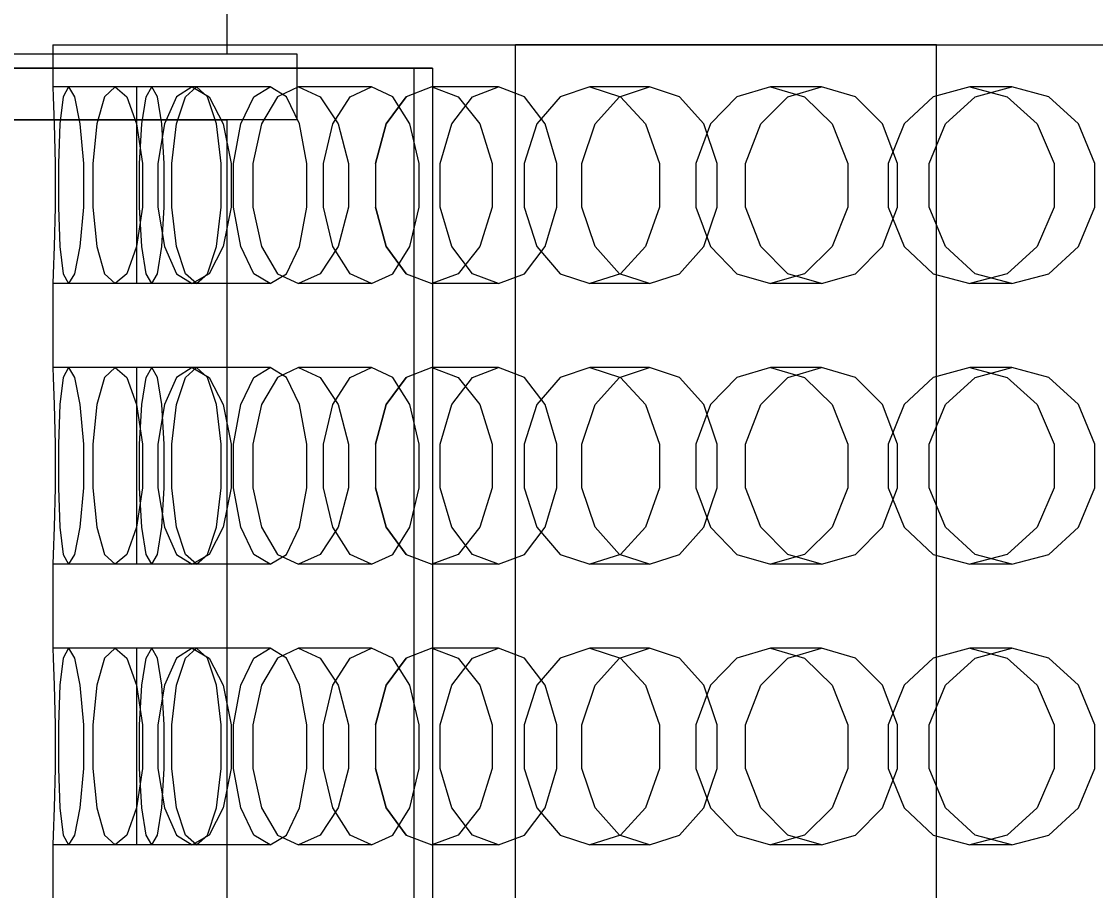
# Model space of a CAD drawing. Header units: millimetres. Extents: x -191664 to 191490, y -197311 to 10263.
# Drawn here: x 376.1 to 605.7, y -110210.8 to -110025 of the extents above; entities that cross this region are included whole.
import ezdxf

# ---------------------------------------------------------------- set-up
doc = ezdxf.new("R2010")
doc.units = ezdxf.units.MM
doc.layers.add('DET_briquetadora_superior', color=7, linetype='Continuous', lineweight=0)
doc.layers.add('R15_COTAS_TRANSPORTE_P', color=1, linetype='Continuous', lineweight=0)
doc.dimstyles.new('PLANTA_20', dxfattribs={"dimtxt": 50, "dimasz": 30, "dimexe": 30, "dimexo": 16, "dimgap": 20, "dimtad": 1, "dimtih": 1, "dimtoh": 1, "dimdec": 1, "dimzin": 0, "dimdsep": 46, "dimcen": 0.09, "dimadec": 0, "dimazin": 0, "dimtfac": 1, "dimtdec": 4, "dimtofl": 0, "dimtmove": 0, "dimatfit": 3, "dimfxl": 1, "dimtolj": 1, "dimtzin": 0, "dimarcsym": 0})

# ---------------------------------------------------------------- blocks, each defined once
blk = doc.blocks.new('*D131')
at = {"layer": 'Defpoints', "color": 0, "transparency": 16777216}
for p in [(1100, -183968.15), (1139.8, -184162.66), (1104.62, -184212), (1304.62, -184212), (1304.62, -184212)]:
    blk.add_point(p, dxfattribs=at)
at = {"layer": 'R15_COTAS_TRANSPORTE_P', "color": 0, "lineweight": -2, "transparency": 16777216}
blk.add_arc((1304.62, -184212), 172.05, 140.0034, 169.9966, dxfattribs=at)
at = {"layer": 'R15_COTAS_TRANSPORTE_P', "color": 0, "transparency": 16777216}
for points in [[(1169.28, -184097.88), (1176.35, -184104.95), (1194.03, -184080.2)], [(1140.17, -184182.55), (1130.2, -184181.68), (1132.57, -184212)]]:
    blk.add_solid(points, dxfattribs=at)
blk = doc.blocks.new('*D132')
at = {"layer": 'Defpoints', "color": 0, "transparency": 16777216}
for p in [(-500, -194490), (-500, -194490), (500, -194490), (203.29, -194656.68), (439.69, -194832.02)]:
    blk.add_point(p, dxfattribs=at)
at = {"layer": 'R15_COTAS_TRANSPORTE_P', "color": 0, "lineweight": -2, "transparency": 16777216}
blk.add_arc((-500, -194490), 722.77, 342.37834, 357.62166, dxfattribs=at)
at = {"layer": 'R15_COTAS_TRANSPORTE_P', "color": 0, "transparency": 16777216}
for points in [[(217.15, -194519.89), (227.15, -194520.1), (222.77, -194490)], [(193.59, -194710.42), (184.12, -194707.19), (179.18, -194737.2)]]:
    blk.add_solid(points, dxfattribs=at)
blk = doc.blocks.new('*D133')
at = {"layer": 'Defpoints', "color": 0, "transparency": 16777216}
for p in [(439.69, -194147.98), (217.89, -194406.09), (-500, -194490), (-500, -194490), (500, -194490)]:
    blk.add_point(p, dxfattribs=at)
at = {"layer": 'R15_COTAS_TRANSPORTE_P', "color": 0, "lineweight": -2, "transparency": 16777216}
blk.add_arc((-500, -194490), 722.77, 2.37834, 17.62166, dxfattribs=at)
at = {"layer": 'R15_COTAS_TRANSPORTE_P', "color": 0, "transparency": 16777216}
for points in [[(184.12, -194272.81), (193.59, -194269.58), (179.18, -194242.8)], [(227.15, -194459.9), (217.15, -194460.11), (222.77, -194490)]]:
    blk.add_solid(points, dxfattribs=at)

msp = doc.modelspace()

# ---------------------------------------------------------------- linework, layer by layer
at = {"layer": 'DET_briquetadora_superior', "color": 9, "true_color": 0xb9c3c2}
for p, q in [((420, -110020), (420, -110032)), ((382.75, -110030), (383.25, -110030)), ((382.75, -110030), (382.75, -110039)), ((383.25, -110030), (384.76, -110030)), ((384.76, -110030), (387.27, -110030)), ((387.27, -110030), (390.78, -110030)), ((390.78, -110030), (395.27, -110030)), ((395.27, -110030), (400.74, -110030)), ((400.74, -110030), (407.17, -110030)), ((407.17, -110030), (414.54, -110030)), ((414.54, -110030), (422.84, -110030)), ((422.84, -110030), (432.04, -110030)), ((432.04, -110030), (442.12, -110030)), ((442.12, -110030), (453.06, -110030)), ((453.06, -110030), (464.82, -110030)), ((464.82, -110030), (477.38, -110030)), ((477.38, -110030), (490.7, -110030)), ((481.75, -110390), (481.75, -110030)), ((485.18, -110030), (481.75, -110030)), ((494.93, -110030), (485.18, -110030)), ((490.7, -110030), (504.75, -110030)), ((509.53, -110030), (494.93, -110030)), ((504.75, -110030), (519.5, -110030)), ((526.75, -110030), (509.53, -110030)), ((519.5, -110030), (534.9, -110030)), ((543.97, -110030), (526.75, -110030)), ((534.9, -110030), (550.92, -110030)), ((558.57, -110030), (543.97, -110030)), ((550.92, -110030), (567.51, -110030)), ((568.32, -110030), (558.57, -110030)), ((567.51, -110030), (584.64, -110030)), ((571.75, -110030), (568.32, -110030)), ((571.75, -110390), (571.75, -110030)), ((584.64, -110030), (602.26, -110030)), ((602.26, -110030), (620.31, -110030)), ((435, -110032), (355, -110032)), ((379.41, -110032), (372.48, -110032)), ((389.44, -110032), (379.41, -110032)), ((400.56, -110032), (389.44, -110032)), ((410.59, -110032), (400.56, -110032)), ((417.52, -110032), (410.59, -110032)), ((420, -110032), (417.52, -110032)), ((435, -110046), (435, -110032)), ((370, -110035), (460, -110035)), ((464, -110035), (374, -110035)), ((460, -110035), (460, -110425)), ((460, -110035), (464, -110035)), ((464, -110035), (464, -110425)), ((400.75, -110039), (382.75, -110039)), ((382.75, -110039), (382.86, -110041.08)), ((386.11, -110039), (385.02, -110041.08)), ((403.95, -110039), (386.11, -110039)), ((386.11, -110039), (387.4, -110041.08)), ((396.12, -110039), (393.86, -110041.08)), ((413.5, -110039), (396.12, -110039)), ((396.12, -110039), (398.58, -110041.08)), ((400.75, -110041.08), (400.75, -110039)), ((402.76, -110041.08), (403.95, -110039)), ((405.14, -110041.08), (403.95, -110039)), ((412.61, -110039), (409.22, -110041.08)), ((411.14, -110041.08), (413.5, -110039)), ((429.24, -110039), (412.61, -110039)), ((412.61, -110039), (416.19, -110041.08)), ((415.86, -110041.08), (413.5, -110039)), ((425.75, -110041.08), (429.24, -110039)), ((432.72, -110041.08), (429.24, -110039)), ((435.3, -110039), (430.84, -110041.08)), ((450.89, -110039), (435.3, -110039)), ((435.3, -110039), (439.95, -110041.08)), ((446.33, -110041.08), (450.89, -110039)), ((455.45, -110041.08), (450.89, -110039)), ((463.81, -110039), (458.34, -110041.08)), ((478.09, -110039), (463.81, -110039)), ((463.81, -110039), (469.44, -110041.08)), ((472.54, -110041.08), (478.09, -110039)), ((483.63, -110041.08), (478.09, -110039)), ((497.64, -110039), (491.27, -110041.08)), ((510.37, -110039), (497.64, -110039)), ((497.64, -110039), (504.16, -110041.08)), ((503.92, -110041.08), (510.37, -110039)), ((516.81, -110041.08), (510.37, -110039)), ((536.21, -110039), (529.05, -110041.08)), ((547.17, -110039), (536.21, -110039)), ((536.21, -110039), (543.51, -110041.08)), ((539.94, -110041.08), (547.17, -110039)), ((554.4, -110041.08), (547.17, -110039)), ((578.88, -110039), (571.04, -110041.08)), ((587.88, -110039), (578.88, -110039)), ((578.88, -110039), (586.82, -110041.08)), ((579.98, -110041.08), (587.88, -110039)), ((595.77, -110041.08), (587.88, -110039)), ((382.86, -110041.08), (383.09, -110046.91)), ((385.02, -110041.08), (384.3, -110046.91)), ((387.4, -110041.08), (388.59, -110046.91)), ((393.86, -110041.08), (392.2, -110046.91)), ((398.58, -110041.08), (400.7, -110046.91)), ((400.75, -110046.91), (400.75, -110041.08)), ((401.81, -110046.91), (402.76, -110041.08)), ((406.09, -110046.91), (405.14, -110041.08)), ((409.22, -110041.08), (406.64, -110046.91)), ((409.25, -110046.91), (411.14, -110041.08)), ((417.75, -110046.91), (415.86, -110041.08)), ((416.19, -110041.08), (419.21, -110046.91)), ((422.96, -110046.91), (425.75, -110041.08)), ((430.84, -110041.08), (427.39, -110046.91)), ((435.52, -110046.91), (432.72, -110041.08)), ((439.95, -110041.08), (443.81, -110046.91)), ((442.68, -110046.91), (446.33, -110041.08)), ((458.34, -110041.08), (454.08, -110046.91)), ((454.09, -110046.91), (458.34, -110041.08)), ((459.1, -110046.91), (455.45, -110041.08)), ((468.09, -110046.91), (472.54, -110041.08)), ((469.44, -110041.08), (474.07, -110046.91)), ((488.08, -110046.91), (483.63, -110041.08)), ((491.27, -110041.08), (486.27, -110046.91)), ((498.76, -110046.91), (503.92, -110041.08)), ((504.16, -110041.08), (509.49, -110046.91)), ((521.97, -110046.91), (516.81, -110041.08)), ((529.05, -110041.08), (523.4, -110046.91)), ((534.15, -110046.91), (539.94, -110041.08)), ((543.51, -110041.08), (549.45, -110046.91)), ((560.2, -110046.91), (554.4, -110041.08)), ((571.04, -110041.08), (564.83, -110046.91)), ((573.66, -110046.91), (579.98, -110041.08)), ((586.82, -110041.08), (593.27, -110046.91)), ((602.09, -110046.91), (595.77, -110041.08)), ((435, -110046), (355, -110046)), ((372.48, -110046), (379.41, -110046)), ((379.41, -110046), (389.44, -110046)), ((383.09, -110046.91), (383.28, -110055.33)), ((384.3, -110046.91), (383.96, -110055.33)), ((388.59, -110046.91), (389.31, -110055.33)), ((389.44, -110046), (400.56, -110046)), ((392.2, -110046.91), (391.33, -110055.33)), ((400.56, -110046), (410.59, -110046)), ((400.7, -110046.91), (401.93, -110055.33)), ((400.75, -110055.33), (400.75, -110046.91)), ((401.28, -110055.33), (401.81, -110046.91)), ((406.64, -110046.91), (405.27, -110055.33)), ((406.62, -110055.33), (406.09, -110046.91)), ((408.2, -110055.33), (409.25, -110046.91)), ((410.59, -110046), (417.52, -110046)), ((417.52, -110046), (420, -110046)), ((418.8, -110055.33), (417.75, -110046.91)), ((419.21, -110046.91), (420.94, -110055.33)), ((420, -110046), (420, -110424)), ((421.4, -110055.33), (422.96, -110046.91)), ((427.39, -110046.91), (425.53, -110055.33)), ((437.07, -110055.33), (435.52, -110046.91)), ((440.65, -110055.33), (442.68, -110046.91)), ((443.81, -110046.91), (446, -110055.33)), ((454.08, -110046.91), (451.77, -110055.33)), ((451.77, -110055.33), (454.09, -110046.91)), ((461.13, -110055.33), (459.1, -110046.91)), ((465.62, -110055.33), (468.09, -110046.91)), ((474.07, -110046.91), (476.69, -110055.33)), ((486.27, -110046.91), (483.54, -110055.33)), ((490.55, -110055.33), (488.08, -110046.91)), ((495.89, -110055.33), (498.76, -110046.91)), ((509.49, -110046.91), (512.49, -110055.33)), ((523.4, -110046.91), (520.3, -110055.33)), ((524.84, -110055.33), (521.97, -110046.91)), ((530.93, -110055.33), (534.15, -110046.91)), ((549.45, -110046.91), (552.78, -110055.33)), ((563.41, -110055.33), (560.2, -110046.91)), ((564.83, -110046.91), (561.41, -110055.33)), ((570.14, -110055.33), (573.66, -110046.91)), ((593.27, -110046.91), (596.87, -110055.33)), ((605.61, -110055.33), (602.09, -110046.91)), ((383.28, -110055.33), (383.28, -110064.67)), ((383.96, -110055.33), (383.96, -110064.67)), ((389.31, -110055.33), (389.31, -110064.67)), ((391.33, -110055.33), (391.33, -110064.67)), ((400.75, -110064.67), (400.75, -110055.33)), ((401.28, -110064.67), (401.28, -110055.33)), ((401.93, -110055.33), (401.93, -110064.67)), ((405.27, -110055.33), (405.27, -110064.67)), ((406.62, -110064.67), (406.62, -110055.33)), ((408.2, -110064.67), (408.2, -110055.33)), ((418.8, -110064.67), (418.8, -110055.33)), ((420.94, -110055.33), (420.94, -110064.67)), ((421.4, -110064.67), (421.4, -110055.33)), ((425.53, -110055.33), (425.53, -110064.67)), ((437.07, -110064.67), (437.07, -110055.33)), ((440.65, -110064.67), (440.65, -110055.33)), ((446, -110055.33), (446, -110064.67)), ((451.77, -110055.33), (451.77, -110064.67)), ((461.13, -110064.67), (461.13, -110055.33)), ((465.62, -110064.67), (465.62, -110055.33)), ((476.69, -110055.33), (476.69, -110064.67)), ((483.54, -110055.33), (483.54, -110064.67)), ((490.55, -110064.67), (490.55, -110055.33)), ((495.89, -110064.67), (495.89, -110055.33)), ((512.49, -110055.33), (512.49, -110064.67)), ((520.3, -110055.33), (520.3, -110064.67)), ((524.84, -110064.67), (524.84, -110055.33)), ((530.93, -110064.67), (530.93, -110055.33)), ((552.78, -110055.33), (552.78, -110064.67)), ((561.41, -110055.33), (561.41, -110064.67)), ((563.41, -110064.67), (563.41, -110055.33)), ((570.14, -110064.67), (570.14, -110055.33)), ((596.87, -110055.33), (596.87, -110064.67)), ((605.61, -110064.67), (605.61, -110055.33)), ((383.28, -110064.67), (383.09, -110073.09)), ((383.96, -110064.67), (384.3, -110073.09)), ((389.31, -110064.67), (388.59, -110073.09)), ((391.33, -110064.67), (392.2, -110073.09)), ((401.93, -110064.67), (400.7, -110073.09)), ((400.75, -110073.09), (400.75, -110064.67)), ((401.81, -110073.09), (401.28, -110064.67)), ((405.27, -110064.67), (406.64, -110073.09)), ((406.09, -110073.09), (406.62, -110064.67)), ((409.25, -110073.09), (408.2, -110064.67)), ((417.75, -110073.09), (418.8, -110064.67)), ((420.94, -110064.67), (419.21, -110073.09)), ((422.96, -110073.09), (421.4, -110064.67)), ((425.53, -110064.67), (427.39, -110073.09)), ((435.52, -110073.09), (437.07, -110064.67)), ((442.68, -110073.09), (440.65, -110064.67)), ((446, -110064.67), (443.81, -110073.09)), ((451.77, -110064.67), (454.08, -110073.09)), ((454.09, -110073.09), (451.77, -110064.67)), ((459.1, -110073.09), (461.13, -110064.67)), ((468.09, -110073.09), (465.62, -110064.67)), ((476.69, -110064.67), (474.07, -110073.09)), ((483.54, -110064.67), (486.27, -110073.09)), ((488.08, -110073.09), (490.55, -110064.67)), ((498.76, -110073.09), (495.89, -110064.67)), ((512.49, -110064.67), (509.49, -110073.09)), ((520.3, -110064.67), (523.4, -110073.09)), ((521.97, -110073.09), (524.84, -110064.67)), ((534.15, -110073.09), (530.93, -110064.67)), ((552.78, -110064.67), (549.45, -110073.09)), ((560.2, -110073.09), (563.41, -110064.67)), ((561.41, -110064.67), (564.83, -110073.09)), ((573.66, -110073.09), (570.14, -110064.67)), ((596.87, -110064.67), (593.27, -110073.09)), ((602.09, -110073.09), (605.61, -110064.67)), ((383.09, -110073.09), (382.86, -110078.92)), ((384.3, -110073.09), (385.02, -110078.92)), ((388.59, -110073.09), (387.4, -110078.92)), ((392.2, -110073.09), (393.86, -110078.92)), ((400.7, -110073.09), (398.58, -110078.92)), ((400.75, -110078.92), (400.75, -110073.09)), ((402.76, -110078.92), (401.81, -110073.09)), ((405.14, -110078.92), (406.09, -110073.09)), ((406.64, -110073.09), (409.22, -110078.92)), ((411.14, -110078.92), (409.25, -110073.09)), ((415.86, -110078.92), (417.75, -110073.09)), ((419.21, -110073.09), (416.19, -110078.92)), ((425.75, -110078.92), (422.96, -110073.09)), ((427.39, -110073.09), (430.84, -110078.92)), ((432.72, -110078.92), (435.52, -110073.09)), ((443.81, -110073.09), (439.95, -110078.92)), ((446.33, -110078.92), (442.68, -110073.09)), ((454.08, -110073.09), (458.34, -110078.92)), ((458.34, -110078.92), (454.09, -110073.09)), ((455.45, -110078.92), (459.1, -110073.09)), ((472.54, -110078.92), (468.09, -110073.09)), ((474.07, -110073.09), (469.44, -110078.92)), ((483.63, -110078.92), (488.08, -110073.09)), ((486.27, -110073.09), (491.27, -110078.92)), ((503.92, -110078.92), (498.76, -110073.09)), ((509.49, -110073.09), (504.16, -110078.92)), ((516.81, -110078.92), (521.97, -110073.09)), ((523.4, -110073.09), (529.05, -110078.92)), ((539.94, -110078.92), (534.15, -110073.09)), ((549.45, -110073.09), (543.51, -110078.92)), ((554.4, -110078.92), (560.2, -110073.09)), ((564.83, -110073.09), (571.04, -110078.92)), ((579.98, -110078.92), (573.66, -110073.09)), ((593.27, -110073.09), (586.82, -110078.92)), ((595.77, -110078.92), (602.09, -110073.09)), ((382.86, -110078.92), (382.75, -110081)), ((385.02, -110078.92), (386.11, -110081)), ((387.4, -110078.92), (386.11, -110081)), ((393.86, -110078.92), (396.12, -110081)), ((398.58, -110078.92), (396.12, -110081)), ((400.75, -110081), (400.75, -110078.92)), ((403.95, -110081), (402.76, -110078.92)), ((403.95, -110081), (405.14, -110078.92)), ((409.22, -110078.92), (412.61, -110081)), ((413.5, -110081), (411.14, -110078.92)), ((416.19, -110078.92), (412.61, -110081)), ((413.5, -110081), (415.86, -110078.92)), ((429.24, -110081), (425.75, -110078.92)), ((429.24, -110081), (432.72, -110078.92)), ((430.84, -110078.92), (435.3, -110081)), ((439.95, -110078.92), (435.3, -110081)), ((450.89, -110081), (446.33, -110078.92)), ((450.89, -110081), (455.45, -110078.92)), ((458.34, -110078.92), (463.81, -110081)), ((469.44, -110078.92), (463.81, -110081)), ((478.09, -110081), (472.54, -110078.92)), ((478.09, -110081), (483.63, -110078.92)), ((491.27, -110078.92), (497.64, -110081)), ((504.16, -110078.92), (497.64, -110081)), ((510.37, -110081), (503.92, -110078.92)), ((510.37, -110081), (516.81, -110078.92)), ((529.05, -110078.92), (536.21, -110081)), ((543.51, -110078.92), (536.21, -110081)), ((547.17, -110081), (539.94, -110078.92)), ((547.17, -110081), (554.4, -110078.92)), ((571.04, -110078.92), (578.88, -110081)), ((586.82, -110078.92), (578.88, -110081)), ((587.88, -110081), (579.98, -110078.92)), ((587.88, -110081), (595.77, -110078.92)), ((400.75, -110081), (382.75, -110081)), ((382.75, -110081), (382.75, -110099)), ((403.95, -110081), (386.11, -110081)), ((413.5, -110081), (396.12, -110081)), ((429.24, -110081), (412.61, -110081)), ((450.89, -110081), (435.3, -110081)), ((478.09, -110081), (463.81, -110081)), ((510.37, -110081), (497.64, -110081)), ((547.17, -110081), (536.21, -110081)), ((587.88, -110081), (578.88, -110081)), ((400.75, -110099), (382.75, -110099)), ((382.75, -110099), (382.86, -110101.08)), ((386.11, -110099), (385.02, -110101.08)), ((403.95, -110099), (386.11, -110099)), ((386.11, -110099), (387.4, -110101.08)), ((396.12, -110099), (393.86, -110101.08)), ((413.5, -110099), (396.12, -110099)), ((396.12, -110099), (398.58, -110101.08)), ((400.75, -110101.08), (400.75, -110099)), ((402.76, -110101.08), (403.95, -110099)), ((405.14, -110101.08), (403.95, -110099)), ((412.61, -110099), (409.22, -110101.08)), ((411.14, -110101.08), (413.5, -110099)), ((429.24, -110099), (412.61, -110099)), ((412.61, -110099), (416.19, -110101.08)), ((415.86, -110101.08), (413.5, -110099)), ((425.75, -110101.08), (429.24, -110099)), ((432.72, -110101.08), (429.24, -110099)), ((435.3, -110099), (430.84, -110101.08)), ((450.89, -110099), (435.3, -110099)), ((435.3, -110099), (439.95, -110101.08)), ((446.33, -110101.08), (450.89, -110099)), ((455.45, -110101.08), (450.89, -110099)), ((463.81, -110099), (458.34, -110101.08)), ((478.09, -110099), (463.81, -110099)), ((463.81, -110099), (469.44, -110101.08)), ((472.54, -110101.08), (478.09, -110099)), ((483.63, -110101.08), (478.09, -110099)), ((497.64, -110099), (491.27, -110101.08)), ((510.37, -110099), (497.64, -110099)), ((497.64, -110099), (504.16, -110101.08)), ((503.92, -110101.08), (510.37, -110099)), ((516.81, -110101.08), (510.37, -110099)), ((536.21, -110099), (529.05, -110101.08)), ((547.17, -110099), (536.21, -110099)), ((536.21, -110099), (543.51, -110101.08)), ((539.94, -110101.08), (547.17, -110099)), ((554.4, -110101.08), (547.17, -110099)), ((578.88, -110099), (571.04, -110101.08)), ((587.88, -110099), (578.88, -110099)), ((578.88, -110099), (586.82, -110101.08)), ((579.98, -110101.08), (587.88, -110099)), ((595.77, -110101.08), (587.88, -110099)), ((382.86, -110101.08), (383.09, -110106.91)), ((385.02, -110101.08), (384.3, -110106.91)), ((387.4, -110101.08), (388.59, -110106.91)), ((393.86, -110101.08), (392.2, -110106.91)), ((398.58, -110101.08), (400.7, -110106.91)), ((400.75, -110106.91), (400.75, -110101.08)), ((401.81, -110106.91), (402.76, -110101.08)), ((406.09, -110106.91), (405.14, -110101.08)), ((409.22, -110101.08), (406.64, -110106.91)), ((409.25, -110106.91), (411.14, -110101.08)), ((417.75, -110106.91), (415.86, -110101.08)), ((416.19, -110101.08), (419.21, -110106.91)), ((422.96, -110106.91), (425.75, -110101.08)), ((430.84, -110101.08), (427.39, -110106.91)), ((435.52, -110106.91), (432.72, -110101.08)), ((439.95, -110101.08), (443.81, -110106.91)), ((442.68, -110106.91), (446.33, -110101.08)), ((458.34, -110101.08), (454.08, -110106.91)), ((454.09, -110106.91), (458.34, -110101.08)), ((459.1, -110106.91), (455.45, -110101.08)), ((468.09, -110106.91), (472.54, -110101.08)), ((469.44, -110101.08), (474.07, -110106.91)), ((488.08, -110106.91), (483.63, -110101.08)), ((491.27, -110101.08), (486.27, -110106.91)), ((498.76, -110106.91), (503.92, -110101.08)), ((504.16, -110101.08), (509.49, -110106.91)), ((521.97, -110106.91), (516.81, -110101.08)), ((529.05, -110101.08), (523.4, -110106.91)), ((534.15, -110106.91), (539.94, -110101.08)), ((543.51, -110101.08), (549.45, -110106.91)), ((560.2, -110106.91), (554.4, -110101.08)), ((571.04, -110101.08), (564.83, -110106.91)), ((573.66, -110106.91), (579.98, -110101.08)), ((586.82, -110101.08), (593.27, -110106.91)), ((602.09, -110106.91), (595.77, -110101.08)), ((383.09, -110106.91), (383.28, -110115.33)), ((384.3, -110106.91), (383.96, -110115.33)), ((388.59, -110106.91), (389.31, -110115.33)), ((392.2, -110106.91), (391.33, -110115.33)), ((400.7, -110106.91), (401.93, -110115.33)), ((400.75, -110115.33), (400.75, -110106.91)), ((401.28, -110115.33), (401.81, -110106.91)), ((406.64, -110106.91), (405.27, -110115.33)), ((406.62, -110115.33), (406.09, -110106.91)), ((408.2, -110115.33), (409.25, -110106.91)), ((418.8, -110115.33), (417.75, -110106.91)), ((419.21, -110106.91), (420.94, -110115.33)), ((421.4, -110115.33), (422.96, -110106.91)), ((427.39, -110106.91), (425.53, -110115.33)), ((437.07, -110115.33), (435.52, -110106.91)), ((440.65, -110115.33), (442.68, -110106.91)), ((443.81, -110106.91), (446, -110115.33)), ((454.08, -110106.91), (451.77, -110115.33)), ((451.77, -110115.33), (454.09, -110106.91)), ((461.13, -110115.33), (459.1, -110106.91)), ((465.62, -110115.33), (468.09, -110106.91)), ((474.07, -110106.91), (476.69, -110115.33)), ((486.27, -110106.91), (483.54, -110115.33)), ((490.55, -110115.33), (488.08, -110106.91)), ((495.89, -110115.33), (498.76, -110106.91)), ((509.49, -110106.91), (512.49, -110115.33)), ((523.4, -110106.91), (520.3, -110115.33)), ((524.84, -110115.33), (521.97, -110106.91)), ((530.93, -110115.33), (534.15, -110106.91)), ((549.45, -110106.91), (552.78, -110115.33)), ((563.41, -110115.33), (560.2, -110106.91)), ((564.83, -110106.91), (561.41, -110115.33)), ((570.14, -110115.33), (573.66, -110106.91)), ((593.27, -110106.91), (596.87, -110115.33)), ((605.61, -110115.33), (602.09, -110106.91)), ((383.28, -110115.33), (383.28, -110124.67)), ((383.96, -110115.33), (383.96, -110124.67)), ((389.31, -110115.33), (389.31, -110124.67)), ((391.33, -110115.33), (391.33, -110124.67)), ((400.75, -110124.67), (400.75, -110115.33)), ((401.28, -110124.67), (401.28, -110115.33)), ((401.93, -110115.33), (401.93, -110124.67)), ((405.27, -110115.33), (405.27, -110124.67)), ((406.62, -110124.67), (406.62, -110115.33)), ((408.2, -110124.67), (408.2, -110115.33)), ((418.8, -110124.67), (418.8, -110115.33)), ((420.94, -110115.33), (420.94, -110124.67)), ((421.4, -110124.67), (421.4, -110115.33)), ((425.53, -110115.33), (425.53, -110124.67)), ((437.07, -110124.67), (437.07, -110115.33)), ((440.65, -110124.67), (440.65, -110115.33)), ((446, -110115.33), (446, -110124.67)), ((451.77, -110115.33), (451.77, -110124.67)), ((461.13, -110124.67), (461.13, -110115.33)), ((465.62, -110124.67), (465.62, -110115.33)), ((476.69, -110115.33), (476.69, -110124.67)), ((483.54, -110115.33), (483.54, -110124.67)), ((490.55, -110124.67), (490.55, -110115.33)), ((495.89, -110124.67), (495.89, -110115.33)), ((512.49, -110115.33), (512.49, -110124.67)), ((520.3, -110115.33), (520.3, -110124.67)), ((524.84, -110124.67), (524.84, -110115.33)), ((530.93, -110124.67), (530.93, -110115.33)), ((552.78, -110115.33), (552.78, -110124.67)), ((561.41, -110115.33), (561.41, -110124.67)), ((563.41, -110124.67), (563.41, -110115.33)), ((570.14, -110124.67), (570.14, -110115.33)), ((596.87, -110115.33), (596.87, -110124.67)), ((605.61, -110124.67), (605.61, -110115.33)), ((383.28, -110124.67), (383.09, -110133.09)), ((383.96, -110124.67), (384.3, -110133.09)), ((389.31, -110124.67), (388.59, -110133.09)), ((391.33, -110124.67), (392.2, -110133.09)), ((401.93, -110124.67), (400.7, -110133.09)), ((400.75, -110133.09), (400.75, -110124.67)), ((401.81, -110133.09), (401.28, -110124.67)), ((405.27, -110124.67), (406.64, -110133.09)), ((406.09, -110133.09), (406.62, -110124.67)), ((409.25, -110133.09), (408.2, -110124.67)), ((417.75, -110133.09), (418.8, -110124.67)), ((420.94, -110124.67), (419.21, -110133.09)), ((422.96, -110133.09), (421.4, -110124.67)), ((425.53, -110124.67), (427.39, -110133.09)), ((435.52, -110133.09), (437.07, -110124.67)), ((442.68, -110133.09), (440.65, -110124.67)), ((446, -110124.67), (443.81, -110133.09)), ((451.77, -110124.67), (454.08, -110133.09)), ((454.09, -110133.09), (451.77, -110124.67)), ((459.1, -110133.09), (461.13, -110124.67)), ((468.09, -110133.09), (465.62, -110124.67)), ((476.69, -110124.67), (474.07, -110133.09)), ((483.54, -110124.67), (486.27, -110133.09)), ((488.08, -110133.09), (490.55, -110124.67)), ((498.76, -110133.09), (495.89, -110124.67)), ((512.49, -110124.67), (509.49, -110133.09)), ((520.3, -110124.67), (523.4, -110133.09)), ((521.97, -110133.09), (524.84, -110124.67)), ((534.15, -110133.09), (530.93, -110124.67)), ((552.78, -110124.67), (549.45, -110133.09)), ((560.2, -110133.09), (563.41, -110124.67)), ((561.41, -110124.67), (564.83, -110133.09)), ((573.66, -110133.09), (570.14, -110124.67)), ((596.87, -110124.67), (593.27, -110133.09)), ((602.09, -110133.09), (605.61, -110124.67)), ((383.09, -110133.09), (382.86, -110138.92)), ((384.3, -110133.09), (385.02, -110138.92)), ((388.59, -110133.09), (387.4, -110138.92)), ((392.2, -110133.09), (393.86, -110138.92)), ((400.7, -110133.09), (398.58, -110138.92)), ((400.75, -110138.92), (400.75, -110133.09)), ((402.76, -110138.92), (401.81, -110133.09)), ((405.14, -110138.92), (406.09, -110133.09)), ((406.64, -110133.09), (409.22, -110138.92)), ((411.14, -110138.92), (409.25, -110133.09)), ((415.86, -110138.92), (417.75, -110133.09)), ((419.21, -110133.09), (416.19, -110138.92)), ((425.75, -110138.92), (422.96, -110133.09)), ((427.39, -110133.09), (430.84, -110138.92)), ((432.72, -110138.92), (435.52, -110133.09)), ((443.81, -110133.09), (439.95, -110138.92)), ((446.33, -110138.92), (442.68, -110133.09)), ((454.08, -110133.09), (458.34, -110138.92)), ((458.34, -110138.92), (454.09, -110133.09)), ((455.45, -110138.92), (459.1, -110133.09)), ((472.54, -110138.92), (468.09, -110133.09)), ((474.07, -110133.09), (469.44, -110138.92)), ((483.63, -110138.92), (488.08, -110133.09)), ((486.27, -110133.09), (491.27, -110138.92)), ((503.92, -110138.92), (498.76, -110133.09)), ((509.49, -110133.09), (504.16, -110138.92)), ((516.81, -110138.92), (521.97, -110133.09)), ((523.4, -110133.09), (529.05, -110138.92)), ((539.94, -110138.92), (534.15, -110133.09)), ((549.45, -110133.09), (543.51, -110138.92)), ((554.4, -110138.92), (560.2, -110133.09)), ((564.83, -110133.09), (571.04, -110138.92)), ((579.98, -110138.92), (573.66, -110133.09)), ((593.27, -110133.09), (586.82, -110138.92)), ((595.77, -110138.92), (602.09, -110133.09)), ((382.86, -110138.92), (382.75, -110141)), ((385.02, -110138.92), (386.11, -110141)), ((387.4, -110138.92), (386.11, -110141)), ((393.86, -110138.92), (396.12, -110141)), ((398.58, -110138.92), (396.12, -110141)), ((400.75, -110141), (400.75, -110138.92)), ((403.95, -110141), (402.76, -110138.92)), ((403.95, -110141), (405.14, -110138.92)), ((409.22, -110138.92), (412.61, -110141)), ((413.5, -110141), (411.14, -110138.92)), ((416.19, -110138.92), (412.61, -110141)), ((413.5, -110141), (415.86, -110138.92)), ((429.24, -110141), (425.75, -110138.92)), ((429.24, -110141), (432.72, -110138.92)), ((430.84, -110138.92), (435.3, -110141)), ((439.95, -110138.92), (435.3, -110141)), ((450.89, -110141), (446.33, -110138.92)), ((450.89, -110141), (455.45, -110138.92)), ((458.34, -110138.92), (463.81, -110141)), ((469.44, -110138.92), (463.81, -110141)), ((478.09, -110141), (472.54, -110138.92)), ((478.09, -110141), (483.63, -110138.92)), ((491.27, -110138.92), (497.64, -110141)), ((504.16, -110138.92), (497.64, -110141)), ((510.37, -110141), (503.92, -110138.92)), ((510.37, -110141), (516.81, -110138.92)), ((529.05, -110138.92), (536.21, -110141)), ((543.51, -110138.92), (536.21, -110141)), ((547.17, -110141), (539.94, -110138.92)), ((547.17, -110141), (554.4, -110138.92)), ((571.04, -110138.92), (578.88, -110141)), ((586.82, -110138.92), (578.88, -110141)), ((587.88, -110141), (579.98, -110138.92)), ((587.88, -110141), (595.77, -110138.92)), ((400.75, -110141), (382.75, -110141)), ((382.75, -110141), (382.75, -110159)), ((403.95, -110141), (386.11, -110141)), ((413.5, -110141), (396.12, -110141)), ((429.24, -110141), (412.61, -110141)), ((450.89, -110141), (435.3, -110141)), ((478.09, -110141), (463.81, -110141)), ((510.37, -110141), (497.64, -110141)), ((547.17, -110141), (536.21, -110141)), ((587.88, -110141), (578.88, -110141)), ((400.75, -110159), (382.75, -110159)), ((382.75, -110159), (382.86, -110161.08)), ((386.11, -110159), (385.02, -110161.08)), ((403.95, -110159), (386.11, -110159)), ((386.11, -110159), (387.4, -110161.08)), ((396.12, -110159), (393.86, -110161.08)), ((413.5, -110159), (396.12, -110159)), ((396.12, -110159), (398.58, -110161.08)), ((400.75, -110161.08), (400.75, -110159)), ((402.76, -110161.08), (403.95, -110159)), ((405.14, -110161.08), (403.95, -110159)), ((412.61, -110159), (409.22, -110161.08)), ((411.14, -110161.08), (413.5, -110159)), ((429.24, -110159), (412.61, -110159)), ((412.61, -110159), (416.19, -110161.08)), ((415.86, -110161.08), (413.5, -110159)), ((425.75, -110161.08), (429.24, -110159)), ((432.72, -110161.08), (429.24, -110159)), ((435.3, -110159), (430.84, -110161.08)), ((450.89, -110159), (435.3, -110159)), ((435.3, -110159), (439.95, -110161.08)), ((446.33, -110161.08), (450.89, -110159)), ((455.45, -110161.08), (450.89, -110159)), ((463.81, -110159), (458.34, -110161.08)), ((478.09, -110159), (463.81, -110159)), ((463.81, -110159), (469.44, -110161.08)), ((472.54, -110161.08), (478.09, -110159)), ((483.63, -110161.08), (478.09, -110159)), ((497.64, -110159), (491.27, -110161.08)), ((510.37, -110159), (497.64, -110159)), ((497.64, -110159), (504.16, -110161.08)), ((503.92, -110161.08), (510.37, -110159)), ((516.81, -110161.08), (510.37, -110159)), ((536.21, -110159), (529.05, -110161.08)), ((547.17, -110159), (536.21, -110159)), ((536.21, -110159), (543.51, -110161.08)), ((539.94, -110161.08), (547.17, -110159)), ((554.4, -110161.08), (547.17, -110159)), ((578.88, -110159), (571.04, -110161.08)), ((587.88, -110159), (578.88, -110159)), ((578.88, -110159), (586.82, -110161.08)), ((579.98, -110161.08), (587.88, -110159)), ((595.77, -110161.08), (587.88, -110159)), ((382.86, -110161.08), (383.09, -110166.91)), ((385.02, -110161.08), (384.3, -110166.91)), ((387.4, -110161.08), (388.59, -110166.91)), ((393.86, -110161.08), (392.2, -110166.91)), ((398.58, -110161.08), (400.7, -110166.91)), ((400.75, -110166.91), (400.75, -110161.08)), ((401.81, -110166.91), (402.76, -110161.08)), ((406.09, -110166.91), (405.14, -110161.08)), ((409.22, -110161.08), (406.64, -110166.91)), ((409.25, -110166.91), (411.14, -110161.08)), ((417.75, -110166.91), (415.86, -110161.08)), ((416.19, -110161.08), (419.21, -110166.91)), ((422.96, -110166.91), (425.75, -110161.08)), ((430.84, -110161.08), (427.39, -110166.91)), ((435.52, -110166.91), (432.72, -110161.08)), ((439.95, -110161.08), (443.81, -110166.91)), ((442.68, -110166.91), (446.33, -110161.08)), ((458.34, -110161.08), (454.08, -110166.91)), ((454.09, -110166.91), (458.34, -110161.08)), ((459.1, -110166.91), (455.45, -110161.08)), ((468.09, -110166.91), (472.54, -110161.08)), ((469.44, -110161.08), (474.07, -110166.91)), ((488.08, -110166.91), (483.63, -110161.08)), ((491.27, -110161.08), (486.27, -110166.91)), ((498.76, -110166.91), (503.92, -110161.08)), ((504.16, -110161.08), (509.49, -110166.91)), ((521.97, -110166.91), (516.81, -110161.08)), ((529.05, -110161.08), (523.4, -110166.91)), ((534.15, -110166.91), (539.94, -110161.08)), ((543.51, -110161.08), (549.45, -110166.91)), ((560.2, -110166.91), (554.4, -110161.08)), ((571.04, -110161.08), (564.83, -110166.91)), ((573.66, -110166.91), (579.98, -110161.08)), ((586.82, -110161.08), (593.27, -110166.91)), ((602.09, -110166.91), (595.77, -110161.08)), ((383.09, -110166.91), (383.28, -110175.33)), ((384.3, -110166.91), (383.96, -110175.33)), ((388.59, -110166.91), (389.31, -110175.33)), ((392.2, -110166.91), (391.33, -110175.33)), ((400.7, -110166.91), (401.93, -110175.33)), ((400.75, -110175.33), (400.75, -110166.91)), ((401.28, -110175.33), (401.81, -110166.91)), ((406.64, -110166.91), (405.27, -110175.33)), ((406.62, -110175.33), (406.09, -110166.91)), ((408.2, -110175.33), (409.25, -110166.91)), ((418.8, -110175.33), (417.75, -110166.91)), ((419.21, -110166.91), (420.94, -110175.33)), ((421.4, -110175.33), (422.96, -110166.91)), ((427.39, -110166.91), (425.53, -110175.33)), ((437.07, -110175.33), (435.52, -110166.91)), ((440.65, -110175.33), (442.68, -110166.91)), ((443.81, -110166.91), (446, -110175.33)), ((454.08, -110166.91), (451.77, -110175.33)), ((451.77, -110175.33), (454.09, -110166.91)), ((461.13, -110175.33), (459.1, -110166.91)), ((465.62, -110175.33), (468.09, -110166.91)), ((474.07, -110166.91), (476.69, -110175.33)), ((486.27, -110166.91), (483.54, -110175.33)), ((490.55, -110175.33), (488.08, -110166.91)), ((495.89, -110175.33), (498.76, -110166.91)), ((509.49, -110166.91), (512.49, -110175.33)), ((523.4, -110166.91), (520.3, -110175.33)), ((524.84, -110175.33), (521.97, -110166.91)), ((530.93, -110175.33), (534.15, -110166.91)), ((549.45, -110166.91), (552.78, -110175.33)), ((563.41, -110175.33), (560.2, -110166.91)), ((564.83, -110166.91), (561.41, -110175.33)), ((570.14, -110175.33), (573.66, -110166.91)), ((593.27, -110166.91), (596.87, -110175.33)), ((605.61, -110175.33), (602.09, -110166.91)), ((383.28, -110175.33), (383.28, -110184.67)), ((383.96, -110175.33), (383.96, -110184.67)), ((389.31, -110175.33), (389.31, -110184.67)), ((391.33, -110175.33), (391.33, -110184.67)), ((400.75, -110184.67), (400.75, -110175.33)), ((401.28, -110184.67), (401.28, -110175.33)), ((401.93, -110175.33), (401.93, -110184.67)), ((405.27, -110175.33), (405.27, -110184.67)), ((406.62, -110184.67), (406.62, -110175.33)), ((408.2, -110184.67), (408.2, -110175.33)), ((418.8, -110184.67), (418.8, -110175.33)), ((420.94, -110175.33), (420.94, -110184.67)), ((421.4, -110184.67), (421.4, -110175.33)), ((425.53, -110175.33), (425.53, -110184.67)), ((437.07, -110184.67), (437.07, -110175.33)), ((440.65, -110184.67), (440.65, -110175.33)), ((446, -110175.33), (446, -110184.67)), ((451.77, -110175.33), (451.77, -110184.67)), ((461.13, -110184.67), (461.13, -110175.33)), ((465.62, -110184.67), (465.62, -110175.33)), ((476.69, -110175.33), (476.69, -110184.67)), ((483.54, -110175.33), (483.54, -110184.67)), ((490.55, -110184.67), (490.55, -110175.33)), ((495.89, -110184.67), (495.89, -110175.33)), ((512.49, -110175.33), (512.49, -110184.67)), ((520.3, -110175.33), (520.3, -110184.67)), ((524.84, -110184.67), (524.84, -110175.33)), ((530.93, -110184.67), (530.93, -110175.33)), ((552.78, -110175.33), (552.78, -110184.67)), ((561.41, -110175.33), (561.41, -110184.67)), ((563.41, -110184.67), (563.41, -110175.33)), ((570.14, -110184.67), (570.14, -110175.33)), ((596.87, -110175.33), (596.87, -110184.67)), ((605.61, -110184.67), (605.61, -110175.33)), ((383.28, -110184.67), (383.09, -110193.09)), ((383.96, -110184.67), (384.3, -110193.09)), ((389.31, -110184.67), (388.59, -110193.09)), ((391.33, -110184.67), (392.2, -110193.09)), ((401.93, -110184.67), (400.7, -110193.09)), ((400.75, -110193.09), (400.75, -110184.67)), ((401.81, -110193.09), (401.28, -110184.67)), ((405.27, -110184.67), (406.64, -110193.09)), ((406.09, -110193.09), (406.62, -110184.67)), ((409.25, -110193.09), (408.2, -110184.67)), ((417.75, -110193.09), (418.8, -110184.67)), ((420.94, -110184.67), (419.21, -110193.09)), ((422.96, -110193.09), (421.4, -110184.67)), ((425.53, -110184.67), (427.39, -110193.09)), ((435.52, -110193.09), (437.07, -110184.67)), ((442.68, -110193.09), (440.65, -110184.67)), ((446, -110184.67), (443.81, -110193.09)), ((451.77, -110184.67), (454.08, -110193.09)), ((454.09, -110193.09), (451.77, -110184.67)), ((459.1, -110193.09), (461.13, -110184.67)), ((468.09, -110193.09), (465.62, -110184.67)), ((476.69, -110184.67), (474.07, -110193.09)), ((483.54, -110184.67), (486.27, -110193.09)), ((488.08, -110193.09), (490.55, -110184.67)), ((498.76, -110193.09), (495.89, -110184.67)), ((512.49, -110184.67), (509.49, -110193.09)), ((520.3, -110184.67), (523.4, -110193.09)), ((521.97, -110193.09), (524.84, -110184.67)), ((534.15, -110193.09), (530.93, -110184.67)), ((552.78, -110184.67), (549.45, -110193.09)), ((560.2, -110193.09), (563.41, -110184.67)), ((561.41, -110184.67), (564.83, -110193.09)), ((573.66, -110193.09), (570.14, -110184.67)), ((596.87, -110184.67), (593.27, -110193.09)), ((602.09, -110193.09), (605.61, -110184.67)), ((383.09, -110193.09), (382.86, -110198.92)), ((384.3, -110193.09), (385.02, -110198.92)), ((388.59, -110193.09), (387.4, -110198.92)), ((392.2, -110193.09), (393.86, -110198.92)), ((400.7, -110193.09), (398.58, -110198.92)), ((400.75, -110198.92), (400.75, -110193.09)), ((402.76, -110198.92), (401.81, -110193.09)), ((405.14, -110198.92), (406.09, -110193.09)), ((406.64, -110193.09), (409.22, -110198.92)), ((411.14, -110198.92), (409.25, -110193.09)), ((415.86, -110198.92), (417.75, -110193.09)), ((419.21, -110193.09), (416.19, -110198.92)), ((425.75, -110198.92), (422.96, -110193.09)), ((427.39, -110193.09), (430.84, -110198.92)), ((432.72, -110198.92), (435.52, -110193.09)), ((443.81, -110193.09), (439.95, -110198.92)), ((446.33, -110198.92), (442.68, -110193.09)), ((454.08, -110193.09), (458.34, -110198.92)), ((458.34, -110198.92), (454.09, -110193.09)), ((455.45, -110198.92), (459.1, -110193.09)), ((472.54, -110198.92), (468.09, -110193.09)), ((474.07, -110193.09), (469.44, -110198.92)), ((483.63, -110198.92), (488.08, -110193.09)), ((486.27, -110193.09), (491.27, -110198.92)), ((503.92, -110198.92), (498.76, -110193.09)), ((509.49, -110193.09), (504.16, -110198.92)), ((516.81, -110198.92), (521.97, -110193.09)), ((523.4, -110193.09), (529.05, -110198.92)), ((539.94, -110198.92), (534.15, -110193.09)), ((549.45, -110193.09), (543.51, -110198.92)), ((554.4, -110198.92), (560.2, -110193.09)), ((564.83, -110193.09), (571.04, -110198.92)), ((579.98, -110198.92), (573.66, -110193.09)), ((593.27, -110193.09), (586.82, -110198.92)), ((595.77, -110198.92), (602.09, -110193.09)), ((382.86, -110198.92), (382.75, -110201)), ((400.75, -110201), (382.75, -110201)), ((382.75, -110201), (382.75, -110219)), ((385.02, -110198.92), (386.11, -110201)), ((387.4, -110198.92), (386.11, -110201)), ((403.95, -110201), (386.11, -110201)), ((393.86, -110198.92), (396.12, -110201)), ((398.58, -110198.92), (396.12, -110201)), ((413.5, -110201), (396.12, -110201)), ((400.75, -110201), (400.75, -110198.92)), ((403.95, -110201), (402.76, -110198.92)), ((403.95, -110201), (405.14, -110198.92)), ((409.22, -110198.92), (412.61, -110201)), ((413.5, -110201), (411.14, -110198.92)), ((416.19, -110198.92), (412.61, -110201)), ((429.24, -110201), (412.61, -110201)), ((413.5, -110201), (415.86, -110198.92)), ((429.24, -110201), (425.75, -110198.92)), ((429.24, -110201), (432.72, -110198.92)), ((430.84, -110198.92), (435.3, -110201)), ((439.95, -110198.92), (435.3, -110201)), ((450.89, -110201), (435.3, -110201)), ((450.89, -110201), (446.33, -110198.92)), ((450.89, -110201), (455.45, -110198.92)), ((458.34, -110198.92), (463.81, -110201)), ((469.44, -110198.92), (463.81, -110201)), ((478.09, -110201), (463.81, -110201)), ((478.09, -110201), (472.54, -110198.92)), ((478.09, -110201), (483.63, -110198.92)), ((491.27, -110198.92), (497.64, -110201)), ((504.16, -110198.92), (497.64, -110201)), ((510.37, -110201), (497.64, -110201)), ((510.37, -110201), (503.92, -110198.92)), ((510.37, -110201), (516.81, -110198.92)), ((529.05, -110198.92), (536.21, -110201)), ((543.51, -110198.92), (536.21, -110201)), ((547.17, -110201), (536.21, -110201)), ((547.17, -110201), (539.94, -110198.92)), ((547.17, -110201), (554.4, -110198.92)), ((571.04, -110198.92), (578.88, -110201)), ((586.82, -110198.92), (578.88, -110201)), ((587.88, -110201), (578.88, -110201)), ((587.88, -110201), (579.98, -110198.92)), ((587.88, -110201), (595.77, -110198.92))]:
    msp.add_line(p, q, dxfattribs=at)

# ---------------------------------------------------------------- dimensions: what is measured, and where the dimension line sits
at = {"layer": 'R15_COTAS_TRANSPORTE_P'}
for base, line1, line2, picture, middle in [((217.89, -194406.09), ((-500, -194490), (500, -194490)), ((-500, -194490), (439.69, -194147.98)), '*D133', (191490.46, -33543.69)), ((203.29, -194656.68), ((-500, -194490), (500, -194490)), ((-500, -194490), (439.69, -194832.02)), '*D132', (-191664.11, -34001.98)), ((1139.8, -184162.66), ((1304.62, -184212), (1104.62, -184212)), ((1304.62, -184212), (1100, -183968.15)), '*D131', (-166426.35, -78863.51))]:
    dim = msp.add_angular_dim_2l(base=base, line1=line1, line2=line2, dimstyle='PLANTA_20', dxfattribs=at)
    dim.commit()
    dim.dimension.update_dxf_attribs({"geometry": picture, "text_midpoint": middle})

doc.saveas('drawing.dxf')
